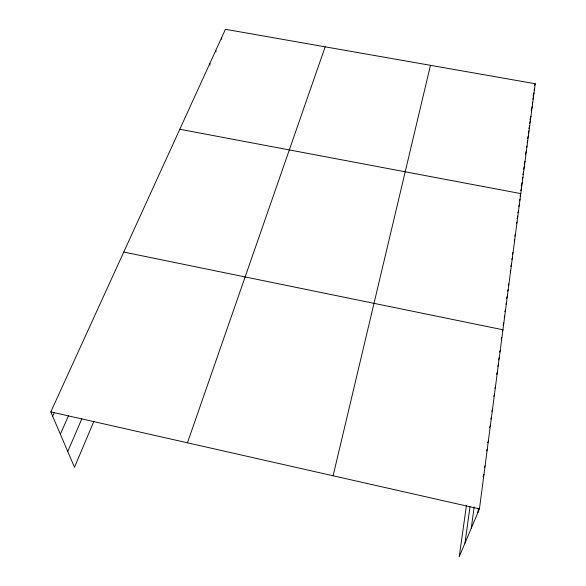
<?xml version="1.0" encoding="UTF-8"?>
<svg xmlns="http://www.w3.org/2000/svg" width="586" height="586" viewBox="0 0 586 586"><rect width="100%" height="100%" fill="white"/><g stroke="black" fill="none" stroke-linecap="round" stroke-linejoin="round"><path stroke-width="0.88" d="M477.854 512.655L478.432 508.267M466.419 505.593L459.241 556.7L479.443 508.904L535.194 83.732L225.427 29.3L50.806 411.885L74.495 467.269L93.885 421.29M471.283 528.206L474.147 506.985M464.969 543.149L469.994 506.707M333.104 475.781L430.461 65.324M534.71 85.446L535.194 83.732M534.117 89.98L534.6 88.266M533.033 96.265L534 92.837M532.908 99.166L533.399 97.452M532.3 103.817L532.784 102.103M531.194 110.219L532.169 106.799M529.942 119.727L530.923 116.321M529.554 123.697L530.286 121.148M528.909 128.568L529.649 126.012M528.264 133.476L529.004 130.927M527.612 138.428L528.36 135.886M527.202 142.581L527.7 140.889M526.543 147.635L527.041 145.943M525.378 154.418L526.367 151.042M524.265 163.904L525.012 161.384M523.576 169.142L524.323 166.629M522.88 174.438L523.628 171.918M522.426 178.935L522.932 177.265M521.218 185.996L522.221 182.664M520.756 190.604L521.511 188.106M520.031 196.105L520.536 194.442M519.555 200.822L520.06 199.167M518.815 206.426L519.321 204.778M517.819 212.916L518.581 210.44M517.072 218.629L517.834 216.161M516.566 223.581L517.072 221.94M514.772 236.114L515.534 233.668M514.244 241.249L514.757 239.623M512.398 254.134L512.911 252.515M511.849 259.459L512.362 257.847M510.78 266.454L511.549 264.052M510.216 271.911L510.728 270.314M508.282 285.419L508.802 283.836M507.696 291.081L508.209 289.506M506.582 298.391L507.351 296.04M505.974 304.207L506.487 302.64M504.839 311.649L505.615 309.313M504.209 317.605L504.729 316.059M503.059 325.186L503.835 322.879M502.414 331.302L502.935 329.772L123.749 252.061M501.25 338.92L501.77 337.397M187.447 442.811L325.171 46.829M499.682 352.091L500.202 350.589M498.488 359.929L499.272 357.68M497.807 366.338L498.334 364.851M496.591 374.315L497.382 372.103M494.921 388.298L495.448 386.848M493.676 396.51L494.467 394.341M491.837 411.291L492.467 409.592M490.819 419.034L491.449 417.342M489.471 427.707L490.416 425.187M487.691 442.796L488.328 441.148M486.629 450.905L487.259 449.272M484.461 467.401L485.091 465.804M483.04 476.586L483.992 474.221M67.756 451.506L81.835 418.851M60.343 434.182L68.533 415.664M52.659 416.214L54.425 412.317M179.807 129.257L520.786 193.607M50.806 411.885L479.443 508.904M209.854 63.42L210 65.171M215.816 50.345L215.956 52.103M221.633 37.614L221.757 39.372"/></g></svg>
